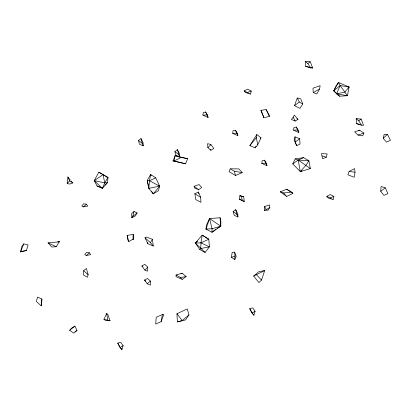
<?xml version="1.0" encoding="UTF-8"?>
<svg xmlns="http://www.w3.org/2000/svg" width="411" height="411" viewBox="0 0 411 411"><rect width="100%" height="100%" fill="white"/><g stroke="black" fill="none" stroke-linecap="round" stroke-linejoin="round"><path stroke-width="0.62" d="M150.405 281.042L150.39 285.167L147.241 283.78L144.502 280.076L147.477 278.468L150.405 281.042L147.241 283.78M133.226 234.398L133.159 239.608L133.226 234.398L127.138 235.431L127.759 239.87L128.802 241.509L132.943 239.243M83.644 270.649L83.561 274.944L87.343 277.271L88.154 274.748L86.392 268.429L83.644 270.649L88.154 274.748M199.751 249.498L200.774 248.521L200.974 242.844L202.191 235.138L208.788 239.223L209.41 246.852L205.115 252.436L199.751 249.498L195.359 243.05L202.191 235.138L208.788 239.223L200.974 242.844L195.359 243.05L205.115 252.436M147.77 267.145L147.523 271.173L144.872 270.109L141.867 265.963L144.764 264.33L147.77 267.145L144.872 270.109M41.896 298.992L41.547 304.613L41.167 305.758L36.363 301.499L37.519 297.107L41.896 298.992L41.167 305.758M98.851 172.199L107.944 177.465L107.584 182.51L102.401 188.382L97.032 185.957L94.222 180.593L98.851 172.199L107.944 177.465L104.723 182.916L102.401 188.382L94.222 180.593L103.099 174.629L104.723 182.916L107.584 182.51L104.82 185.176M380.735 191.31L381.105 186.512L385.266 187.76L387.892 193.694L383.92 195.384L380.735 191.31L385.266 187.76M158.816 185.33L159.653 186.168L148.849 188.341L149.481 180.758L150.662 174.516L155.702 177.835L159.653 186.168L158.43 190.771L153.216 193.843L148.849 188.341L147.22 180.372L150.662 174.516L151.274 175.538M234.743 259.5L235.03 256.017L234.604 252.149L232.2 252.292L231.388 257.348L234.743 259.5L236.222 256.33L234.604 252.149M20.55 251.969L23.797 243.862L28.066 244.915L26.458 250.525L20.55 251.969L21.829 246.436L23.797 243.862M264.242 210.427L264.581 206.507L269.59 204.94L269.827 207.447L268.157 210.16L264.242 210.427L266.338 209.636L269.827 207.447M70.99 180.943L72.824 182.921L69.474 184.077L67.168 183.506L67.918 176.982L70.24 180.039M202.931 115.172L203.234 112.552L205.639 111.992L207.303 114.926L208.094 117.5L202.931 115.172L207.303 114.926M232.718 133.364L233.027 130.744L235.426 130.184L237.096 133.118L237.882 135.692L232.718 133.364L237.096 133.118M261.812 163.373L262.115 160.752L264.514 160.192L266.184 163.126L266.97 165.7L261.812 163.373L266.184 163.126M293.634 130.2L293.937 127.58L296.336 127.02L298.006 129.953L298.792 132.527L293.634 130.2L298.006 129.953M319.66 89.007L320.092 85.688L312.992 88.185L313.223 92.588L316.763 93.924L319.66 89.007L313.223 92.588M257.676 144.893L256.356 137.659L256.834 134.546L261 137.803L257.676 144.893L255.077 147.826L249.852 145.571L256.834 134.546M355.037 172.224L354.22 177.264L347.896 174.788L349.103 171.444L354.626 168.608L355.037 172.224L349.103 171.444M161.148 321.623L162.376 314.559L163.763 314.446L161.148 321.623L155.718 324.063L156.211 317.282L162.376 314.559M239.223 199.196L239.942 195.466L243.708 196.777L244.262 201.59L239.223 199.196L242.475 200.419L244.262 201.59M347.233 86.67L349.103 87.05L347.423 95.701L339.62 96.205L336.558 93.79L333.778 90.831L335.874 86.279L338.464 82.457L349.103 87.05L344.767 92.172L336.558 93.79L340.185 85.534L338.464 82.457L333.778 90.831L339.62 96.205M326.355 157.243L327.141 153.94L321.484 153.627L322.553 158.677L326.355 157.243L322.219 155.908M383.211 138.26L384.157 134.412L387.47 134.371L390.45 140.331L386.489 142.103L383.211 138.26L387.47 134.371M250.499 94.109L251.27 91.006L247.648 89.146L244.165 90.923L245.424 92.537L250.499 94.109L244.165 90.923M333.131 199.52L333.907 196.417L330.28 194.562L326.796 196.335L328.055 197.948L333.131 199.52L326.796 196.335M131.823 217.748L132.691 216.458L134.043 211.46L137.135 212.924L135.286 215.965L131.823 217.748L131.654 213.669L134.043 211.46M121.939 349.633L123.12 345.672L120.711 342.353L117.752 343.118L120.104 347.526L121.939 349.633L119.955 347.156L117.752 343.118M295.047 136.863L294.158 139.832L296.716 145.746L300.015 143.999L299.706 138.764L295.047 136.863L295.149 142.042L296.716 145.746M253.906 315.165L255.092 311.204L252.678 307.885L249.724 308.651L252.077 313.059L253.906 315.165L251.928 312.694L249.724 308.651M261.514 280.061L264.684 270.566L258.832 271.661L253.654 276.074L258.92 282.552L261.514 280.061L256.377 274.666L253.654 276.074M217.563 228.105L220.784 226.158L209.574 218.606L205.942 229.086L211.984 232.277L220.784 226.158L220.861 221.437L220.06 217.722L209.574 218.606L206.635 224.689L205.942 229.086L212.076 228.742L220.784 226.158L220.06 217.722M294.492 105.663L297.281 97.998L300.708 98.871L302.789 103.937L299.958 108.35L294.492 105.663L299.29 101.99L302.789 103.937M230.191 168.808L229.102 171.675L235.498 175.476L242.243 172.605L238.848 168.916L230.191 168.808L234.373 171.253L242.243 172.605M173.062 160.845L175.107 155.671L187.663 158.697L185.556 163.794L173.062 160.845L185.556 163.794M363.874 133.056L362.708 135.841L358.094 135.101L354.616 131.823L359.599 130.189L363.874 133.056L358.094 135.101M103.937 319.27L106.711 313.485L107.893 314.605L110.04 320.76L105.54 320.482L103.937 319.27L110.04 320.76M293.228 117.176L294.276 115.101L297.98 119.38L295.165 121.065L291.384 119.401L293.228 117.176L295.165 121.065M292.74 163.886L295.262 158.887L303.575 157.665L308.892 160.742L310.372 168.536L300.313 171.654L292.74 163.886L298.201 160.074L303.575 157.665M153.257 246.055L150.441 242.639L152.43 239.279L146.342 237.044L144.985 237.794L147.893 243.708L153.257 246.055L152.43 239.279M255.077 147.826L256.012 146.244M260.379 138.856L261 137.803M59.554 241.812L48.046 242.855L51.817 247.016L56.24 246.744L59.503 241.432L57.648 241.874M188.978 314.888L185.582 319.912L177.362 321.9L176.951 313.711L187.267 308.944L188.978 314.888L182.176 320.595L177.362 321.9M269.292 116.4L269.642 115.938L266.128 109.562L260.939 110.348L263.77 117.787L269.292 116.4L266.128 109.562M69.68 330.295L71.283 328.343L74.915 326.128L76.996 330.465L73.81 333.146L69.68 330.295L74.915 326.128M249.852 145.571L256.356 137.659M310.372 168.536L298.201 160.074L300.313 171.654L305.856 165.314L308.892 160.742L298.201 160.074L295.262 158.887M67.168 183.506L69.572 180.907L67.918 176.982M207.879 147.688L210.946 144.549L213.787 148.443L210.894 150.272L207.879 147.688L207.632 143.639L210.946 144.549M83.407 206.877L86.423 204.21L87.697 206.081L83.407 206.877L81.794 205.978L83.592 203.748L86.423 204.21M86.377 255.472L89.393 252.806L90.672 254.676L86.377 255.472L84.764 254.573L86.562 252.344L89.393 252.806M195.359 243.05L197.67 241.072M358.69 130.96L359.599 130.189M333.778 90.831L340.185 85.534L349.103 87.05M132.691 216.458L137.135 212.924M138.445 140.577L140.988 138.574L143.054 142.571L143.218 145.833L139.514 144.246L138.445 140.577L142.324 143.413L143.218 145.833M174.865 151.633L177.408 149.63L179.473 153.622L179.638 156.889L175.934 155.301L174.865 151.633L178.744 154.469L179.638 156.889M233.16 211.67L235.703 209.667L237.769 213.658L237.933 216.926L234.234 215.338L233.16 211.67L237.039 214.506L237.933 216.926M215.991 229.148L211.984 232.277L212.076 228.742L209.574 218.606M198.672 189.718L201.719 187.426L199.068 184.544L194.095 186.332L194.531 188.012L198.672 189.718L194.095 186.332M305.291 61.367L307.813 63.53L310.259 61.773L312.658 67.99L310.685 67.923L305.614 66.351L305.291 61.367L310.259 61.773M295.149 142.042L299.706 138.764M356.188 118.666L358.711 120.829L361.156 119.067L363.56 125.288L361.582 125.216L356.512 123.644L356.188 118.666L361.156 119.067M182.243 279.398L186.168 276.577L182.099 273.233L176.052 274.959L176.103 276.747L182.243 279.398L180.321 277.487L176.052 274.959M74.961 331.713L76.996 330.465M120.104 347.526L123.12 345.672M252.077 313.059L255.092 311.204M181.01 273.87L182.099 273.233M300.313 171.654L301.998 170.765M180.963 157.475L174.064 161.066L175.107 155.671L180.963 157.475L187.663 158.697M194.845 193.761L198.379 192.019L200.681 197.311L200.964 202.346L195.764 199.576L194.845 193.761L200.681 197.311M256.377 274.666L264.684 270.566M286.652 196.468L292.863 193.427L291.99 192.271L286.662 189.209L280.312 191.814L286.652 196.468L283.575 192.944L280.312 191.814M148.849 188.341L147.22 180.372L149.481 180.758L155.702 177.835M247.566 92.398L251.27 91.006M330.203 197.809L333.907 196.417M231.388 257.348L235.03 256.017M200.774 248.521L209.41 246.852L200.974 242.844M20.591 251.496L26.458 250.525M180.321 277.487L186.168 276.577M283.575 192.944L291.99 192.271M239.942 195.466L241.129 196.669L243.708 196.777M106.773 177.295L107.944 177.465M336.558 93.79L347.423 95.701L340.185 85.534M94.222 180.593L104.723 182.916M305.614 66.351L309.724 67.306M310.901 67.579L312.658 67.99M356.512 123.644L360.036 124.466M97.032 185.957L100.942 187.421M48.046 242.855L56.24 246.744M296.87 118.805L297.98 119.38M149.481 180.758L159.653 186.168L153.216 193.843L151.484 191.172M69.572 180.907L72.824 182.921M286.662 189.209L290.279 191.67M291.831 192.723L292.863 193.427M144.502 280.076L145.895 281.114M141.867 265.963L142.874 266.744M144.985 237.794L150.441 242.639M176.951 313.711L182.176 320.595M358.711 120.829L361.582 125.216M307.813 63.53L310.685 67.923M102.056 187.842L102.401 188.382M264.581 206.507L266.338 209.636M296.336 127.02L298.792 132.527M264.514 160.192L266.97 165.7M235.426 130.184L236.356 132.023M205.639 111.992L206.8 114.289M297.281 97.998L299.29 101.99M260.939 110.348L262.829 114.582M236.587 132.481L237.882 135.692M207.016 114.823L208.094 117.5M210.504 149.183L210.894 150.272M241.129 196.669L242.475 200.419M235.703 209.667L237.039 214.506M177.408 149.63L178.744 154.469M140.988 138.574L142.324 143.413M127.138 235.431L128.802 241.509M198.379 192.019L198.867 193.812M234.373 171.253L235.498 175.476M263.066 115.111L263.77 117.787M147.611 242.495L147.893 243.708M106.711 313.485L107.78 320.19"/></g></svg>
